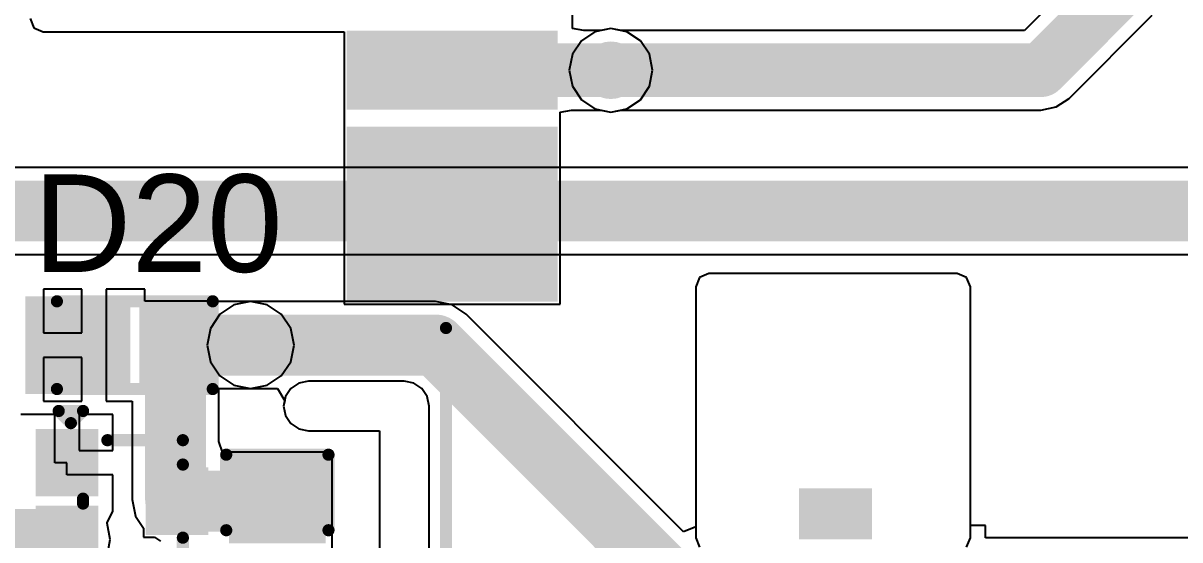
# Model space of a CAD drawing. Header units: millimetres. Extents: x -0.26 to 4.68, y -0.29 to 2.93.
# Drawn here: x 0.0386 to 0.5137, y 0.9441 to 1.1561 of the extents above; entities that cross this region are included whole.
import ezdxf

# ---------------------------------------------------------------- set-up
doc = ezdxf.new("R2010")
doc.units = ezdxf.units.MM
doc.header["$MEASUREMENT"] = 0
for name, color, linetype in [('BottomLayer', 5, 'Continuous'), ('BottomSolder', 6, 'Continuous'), ('TopLayer', 1, 'Continuous'), ('TopOverlay', 2, 'Continuous'), ('TopPaste', 8, 'Continuous'), ('TopSolder', 216, 'Continuous'), ('ViaHoleLayer', 16, 'Continuous')]:
    doc.layers.add(name, color=color, linetype=linetype)
doc.styles.add('Arial', font='arial.ttf', dxfattribs={"height": 0.2})

# ---------------------------------------------------------------- blocks, each defined once
blk = doc.blocks.new('SIM7000A_6')
at = {"layer": 'TopLayer'}
for points in [[(-0.30276, 0.51181), (-0.30276, 0.43307), (-0.32717, 0.43307), (-0.32717, 0.51181)], [(-0.26339, 0.51181), (-0.26339, 0.43307), (-0.2878, 0.43307), (-0.2878, 0.51181)], [(-0.22402, 0.51181), (-0.22402, 0.43307), (-0.24843, 0.43307), (-0.24843, 0.51181)]]:
    blk.add_hatch(color=1, dxfattribs=at).paths.add_polyline_path(points)
at = {"layer": 'TopOverlay'}
blk.add_hatch(color=2, dxfattribs=at).paths.add_polyline_path([(-0.42873, 0.3), (-0.40773, 0.3), (-0.40773, 0.33), (-0.42873, 0.33)])
at = {"layer": 'TopPaste'}
for points in [[(-0.30276, 0.51181), (-0.30276, 0.43307), (-0.32717, 0.43307), (-0.32717, 0.51181)], [(-0.26339, 0.51181), (-0.26339, 0.43307), (-0.2878, 0.43307), (-0.2878, 0.51181)], [(-0.22402, 0.51181), (-0.22402, 0.43307), (-0.24843, 0.43307), (-0.24843, 0.51181)]]:
    blk.add_hatch(color=8, dxfattribs=at).paths.add_polyline_path(points)
at = {"layer": 'TopSolder'}
for points in [[(-0.29876, 0.51581), (-0.29876, 0.42907), (-0.33117, 0.42907), (-0.33117, 0.51581)], [(-0.25939, 0.51581), (-0.25939, 0.42907), (-0.2918, 0.42907), (-0.2918, 0.51581)], [(-0.22002, 0.51581), (-0.22002, 0.42907), (-0.25243, 0.42907), (-0.25243, 0.51581)]]:
    blk.add_hatch(color=216, dxfattribs=at).paths.add_polyline_path(points)
at = {"layer": 'TopOverlay', "const_width": 0.005}
blk.add_lwpolyline([(-0.475, 0.475), (-0.342, 0.475)], dxfattribs=at)
at = {"layer": 'TopOverlay', "const_width": 0.0025}
blk.add_lwpolyline([(-0.34325, 0.475, 1), (-0.34075, 0.475, 1)], format="xyb", close=True, dxfattribs=at)
blk = doc.blocks.new('SOT_723_84')
at = {"layer": 'TopLayer'}
for points in [[(-0.00984, 0.0315), (0.00984, 0.0315), (0.00984, 0.01378), (-0.00984, 0.01378)], [(-0.02559, -0.01378), (-0.00591, -0.01378), (-0.00591, -0.0315), (-0.02559, -0.0315)], [(0.00591, -0.01378), (0.02559, -0.01378), (0.02559, -0.0315), (0.00591, -0.0315)]]:
    blk.add_hatch(color=1, dxfattribs=at).paths.add_polyline_path(points)
at = {"layer": 'TopPaste'}
for points in [[(-0.00984, 0.0315), (0.00984, 0.0315), (0.00984, 0.01378), (-0.00984, 0.01378)], [(-0.02559, -0.01378), (-0.00591, -0.01378), (-0.00591, -0.0315), (-0.02559, -0.0315)], [(0.00591, -0.01378), (0.02559, -0.01378), (0.02559, -0.0315), (0.00591, -0.0315)]]:
    blk.add_hatch(color=8, dxfattribs=at).paths.add_polyline_path(points)
at = {"layer": 'TopSolder'}
for points in [[(-0.01384, 0.0355), (0.01384, 0.0355), (0.01384, 0.00978), (-0.01384, 0.00978)], [(-0.02959, -0.00978), (-0.00191, -0.00978), (-0.00191, -0.0355), (-0.02959, -0.0355)], [(0.00191, -0.00978), (0.02959, -0.00978), (0.02959, -0.0355), (0.00191, -0.0355)]]:
    blk.add_hatch(color=216, dxfattribs=at).paths.add_polyline_path(points)
at = {"layer": 'TopOverlay', "const_width": 0.005}
for points in [[(-0.015, 0.025), (-0.025, 0.025)], [(-0.025, -0.006), (-0.025, 0.025)], [(-0.015, 0.025), (-0.025, 0.025)], [(-0.025, -0.006), (-0.025, 0.025)], [(0.025, 0.025), (0.015, 0.025)], [(0.025, -0.006), (0.025, 0.025)], [(-0.032, -0.021), (-0.037, -0.016)], [(-0.037, -0.026), (-0.037, -0.016)], [(0.001, -0.016), (-0.001, -0.016)], [(-0.037, -0.026), (-0.032, -0.021)]]:
    blk.add_lwpolyline(points, dxfattribs=at)
at = {"layer": 'TopOverlay', "const_width": 0.0025}
for points in [[(-0.02625, 0.025, 1), (-0.02375, 0.025, 1)], [(-0.02625, 0.025, 1), (-0.02375, 0.025, 1)], [(-0.02625, 0.025, 1), (-0.02375, 0.025, 1)], [(-0.02625, 0.025, 1), (-0.02375, 0.025, 1)], [(-0.01625, 0.025, 1), (-0.01375, 0.025, 1)], [(-0.01625, 0.025, 1), (-0.01375, 0.025, 1)], [(0.01375, 0.025, 1), (0.01625, 0.025, 1)], [(0.02375, 0.025, 1), (0.02625, 0.025, 1)], [(0.02375, 0.025, 1), (0.02625, 0.025, 1)], [(-0.02625, -0.006, 1), (-0.02375, -0.006, 1)], [(-0.02625, -0.006, 1), (-0.02375, -0.006, 1)], [(0.02375, -0.006, 1), (0.02625, -0.006, 1)], [(-0.03825, -0.016, 1), (-0.03575, -0.016, 1)], [(-0.03825, -0.016, 1), (-0.03575, -0.016, 1)], [(-0.00225, -0.016, 1), (0.00025, -0.016, 1)], [(-0.00025, -0.016, 1), (0.00225, -0.016, 1)], [(-0.03325, -0.021, 1), (-0.03075, -0.021, 1)], [(-0.03325, -0.021, 1), (-0.03075, -0.021, 1)], [(-0.03825, -0.026, 1), (-0.03575, -0.026, 1)], [(-0.03825, -0.026, 1), (-0.03575, -0.026, 1)]]:
    blk.add_lwpolyline(points, format="xyb", close=True, dxfattribs=at)
blk = doc.blocks.new('DFN1006_2L__131')
at = {"layer": 'TopLayer'}
for points in [[(-0.02756, 0.01299), (-0.00591, 0.01299), (-0.00591, -0.01299), (-0.02756, -0.01299)], [(0.00591, 0.01299), (0.02756, 0.01299), (0.02756, -0.01299), (0.00591, -0.01299)]]:
    blk.add_hatch(color=1, dxfattribs=at).paths.add_polyline_path(points)
at = {"layer": 'TopOverlay'}
blk.add_hatch(color=2, dxfattribs=at).paths.add_polyline_path([(-0.04499, -0.02), (-0.03199, -0.02), (-0.03199, 0.02), (-0.04499, 0.02)])
at = {"layer": 'TopPaste'}
for points in [[(-0.02756, 0.01299), (-0.00591, 0.01299), (-0.00591, -0.01299), (-0.02756, -0.01299)], [(0.00591, 0.01299), (0.02756, 0.01299), (0.02756, -0.01299), (0.00591, -0.01299)]]:
    blk.add_hatch(color=8, dxfattribs=at).paths.add_polyline_path(points)
at = {"layer": 'TopSolder'}
for points in [[(-0.03156, 0.01699), (-0.00191, 0.01699), (-0.00191, -0.01699), (-0.03156, -0.01699)], [(0.00191, 0.01699), (0.03156, 0.01699), (0.03156, -0.01699), (0.00191, -0.01699)]]:
    blk.add_hatch(color=216, dxfattribs=at).paths.add_polyline_path(points)
at = {"layer": 'TopOverlay', "const_width": 0.005}
for points in [[(-0.032, -0.018), (-0.032, 0.018)], [(-0.032, 0.018), (0.032, 0.018)], [(0.032, -0.018), (0.032, 0.018)], [(-0.032, -0.018), (0.032, -0.018)]]:
    blk.add_lwpolyline(points, dxfattribs=at)
at = {"layer": 'TopOverlay', "const_width": 0.0025}
for points in [[(-0.03325, 0.018, 1), (-0.03075, 0.018, 1)], [(-0.03325, 0.018, 1), (-0.03075, 0.018, 1)], [(0.03075, 0.018, 1), (0.03325, 0.018, 1)], [(0.03075, 0.018, 1), (0.03325, 0.018, 1)], [(-0.03325, -0.018, 1), (-0.03075, -0.018, 1)], [(-0.03325, -0.018, 1), (-0.03075, -0.018, 1)], [(0.03075, -0.018, 1), (0.03325, -0.018, 1)], [(0.03075, -0.018, 1), (0.03325, -0.018, 1)]]:
    blk.add_lwpolyline(points, format="xyb", close=True, dxfattribs=at)
blk = doc.blocks.new('C___0603_161')
at = {"layer": 'TopLayer'}
for points in [[(-0.015, 0.0175), (-0.015, -0.0175), (-0.045, -0.0175), (-0.045, 0.0175)], [(0.045, 0.0175), (0.045, -0.0175), (0.015, -0.0175), (0.015, 0.0175)]]:
    blk.add_hatch(color=1, dxfattribs=at).paths.add_polyline_path(points)
at = {"layer": 'TopPaste'}
for points in [[(-0.015, 0.0175), (-0.015, -0.0175), (-0.045, -0.0175), (-0.045, 0.0175)], [(0.045, 0.0175), (0.045, -0.0175), (0.015, -0.0175), (0.015, 0.0175)]]:
    blk.add_hatch(color=8, dxfattribs=at).paths.add_polyline_path(points)
at = {"layer": 'TopSolder'}
for points in [[(-0.01264, 0.01986), (-0.01264, -0.01986), (-0.04736, -0.01986), (-0.04736, 0.01986)], [(0.04736, 0.01986), (0.04736, -0.01986), (0.01264, -0.01986), (0.01264, 0.01986)]]:
    blk.add_hatch(color=216, dxfattribs=at).paths.add_polyline_path(points)
at = {"layer": 'TopOverlay', "const_width": 0.005}
for points in [[(-0.049, 0.021), (-0.049, -0.021)], [(-0.049, 0.021), (-0.018, 0.021)], [(0.018, 0.021), (0.049, 0.021)], [(0.049, 0.021), (0.049, -0.021)], [(-0.049, -0.021), (-0.018, -0.021)], [(0.018, -0.021), (0.049, -0.021)]]:
    blk.add_lwpolyline(points, dxfattribs=at)
at = {"layer": 'TopOverlay', "const_width": 0.0025}
for points in [[(-0.05025, 0.021, 1), (-0.04775, 0.021, 1)], [(-0.05025, 0.021, 1), (-0.04775, 0.021, 1)], [(-0.01925, 0.021, 1), (-0.01675, 0.021, 1)], [(0.01675, 0.021, 1), (0.01925, 0.021, 1)], [(0.04775, 0.021, 1), (0.05025, 0.021, 1)], [(0.04775, 0.021, 1), (0.05025, 0.021, 1)], [(-0.05025, -0.021, 1), (-0.04775, -0.021, 1)], [(-0.05025, -0.021, 1), (-0.04775, -0.021, 1)], [(-0.01925, -0.021, 1), (-0.01675, -0.021, 1)], [(0.01675, -0.021, 1), (0.01925, -0.021, 1)], [(0.04775, -0.021, 1), (0.05025, -0.021, 1)], [(0.04775, -0.021, 1), (0.05025, -0.021, 1)]]:
    blk.add_lwpolyline(points, format="xyb", close=True, dxfattribs=at)

msp = doc.modelspace()

# ---------------------------------------------------------------- hatches: boundary and pattern name
at = {"layer": 'BottomLayer'}
h = msp.add_hatch(color=5, dxfattribs=at)
edge = h.paths.add_edge_path()
edge.add_arc((0.28, 1.13677), 0.01181, 0, 360)
h = msp.add_hatch(color=5, dxfattribs=at)
edge = h.paths.add_edge_path()
edge.add_arc((0.132, 1.024), 0.01181, 0, 360)
at = {"layer": 'BottomSolder'}
h = msp.add_hatch(color=6, dxfattribs=at)
edge = h.paths.add_edge_path()
edge.add_arc((0.28, 1.13677), 0.00591, 0, 360)
h = msp.add_hatch(color=6, dxfattribs=at)
edge = h.paths.add_edge_path()
edge.add_arc((0.132, 1.024), 0.00591, 0, 360)
at = {"layer": 'TopLayer'}
h = msp.add_hatch(color=1, dxfattribs=at)
edge = h.paths.add_edge_path()
edge.add_arc((0.28, 1.13677), 0.01181, 0, 360)
h = msp.add_hatch(color=1, dxfattribs=at)
edge = h.paths.add_edge_path()
edge.add_arc((0.132, 1.024), 0.01181, 0, 360)
at = {"layer": 'TopSolder'}
h = msp.add_hatch(color=216, dxfattribs=at)
edge = h.paths.add_edge_path()
edge.add_arc((0.28, 1.13677), 0.00591, 0, 360)
h = msp.add_hatch(color=216, dxfattribs=at)
edge = h.paths.add_edge_path()
edge.add_arc((0.132, 1.024), 0.00591, 0, 360)
at = {"layer": 'ViaHoleLayer'}
h = msp.add_hatch(color=16, dxfattribs=at)
edge = h.paths.add_edge_path()
edge.add_arc((0.28, 1.13677), 0.00591, 0, 360)
h = msp.add_hatch(color=16, dxfattribs=at)
edge = h.paths.add_edge_path()
edge.add_arc((0.132, 1.024), 0.00591, 0, 360)

# ---------------------------------------------------------------- linework, layer by layer
at = {"layer": 'BottomLayer'}
for p, q in [((0.47451, 1.17771), (0.44988, 1.15308)), ((0.46818, 1.12523), (0.50236, 1.15941)), ((0.27344, 1.1526), (0.26788, 1.14889)), ((0.28, 1.15391), (0.27344, 1.1526)), ((0.28416, 1.15308), (0.28, 1.15391)), ((0.44988, 1.15308), (0.28416, 1.15308)), ((0.26788, 1.14889), (0.26417, 1.14333)), ((0.26417, 1.14333), (0.26286, 1.13677)), ((0.26286, 1.13677), (0.26417, 1.13021)), ((0.26417, 1.13021), (0.26788, 1.12465)), ((0.26788, 1.12465), (0.27344, 1.12093)), ((0.45664, 1.12045), (0.46288, 1.1217)), ((0.46288, 1.1217), (0.46818, 1.12523)), ((0.27344, 1.12093), (0.28, 1.11963)), ((0.28, 1.11963), (0.28416, 1.12045)), ((0.28416, 1.12045), (0.45664, 1.12045)), ((0.54292, 1.09684), (-0.006, 1.09684)), ((0.00139, 1.06116), (0.72361, 1.06116)), ((0.31644, 1.05177), (0.31485, 1.04794)), ((0.32026, 1.05335), (0.31644, 1.05177)), ((0.42226, 1.05335), (0.32026, 1.05335)), ((0.42609, 1.05177), (0.42226, 1.05335)), ((0.42768, 1.04794), (0.42609, 1.05177)), ((0.31485, 1.04794), (0.31485, 0.94945)), ((0.42768, 0.94494), (0.42768, 1.04794)), ((0.132, 1.04184), (0.12517, 1.04048)), ((0.208, 1.04184), (0.132, 1.04184)), ((0.21483, 1.04048), (0.208, 1.04184)), ((0.11938, 1.03662), (0.11552, 1.03083)), ((0.12517, 1.04048), (0.11938, 1.03662)), ((0.22062, 1.03662), (0.21483, 1.04048)), ((0.30985, 0.94738), (0.22062, 1.03662)), ((0.11552, 1.03083), (0.11416, 1.024)), ((0.11416, 1.024), (0.11552, 1.01717)), ((0.11552, 1.01717), (0.11938, 1.01138)), ((0.11938, 1.01138), (0.12517, 1.00752)), ((0.12517, 1.00752), (0.132, 1.00616)), ((0.132, 1.00616), (0.14299, 1.00616)), ((0.14299, 1.00616), (0.14601, 1.00116)), ((0.14601, 1.00116), (0.14557, 0.99897)), ((0.14557, 0.99897), (0.14635, 0.99507)), ((0.14635, 0.99507), (0.14856, 0.99176)), ((0.14856, 0.99176), (0.15187, 0.98955)), ((0.15187, 0.98955), (0.15577, 0.98878)), ((0.15577, 0.98878), (0.18494, 0.98878)), ((0.18494, 0.98878), (0.18494, 0.88086)), ((0.31485, 0.94945), (0.30985, 0.94738)), ((0.42609, 0.94112), (0.42768, 0.94494))]:
    msp.add_line(p, q, dxfattribs=at)
for points, const_width in [([(0.45664, 1.13677), (0.49082, 1.17095)], 0.022), ([(0.28, 1.13677), (0.45664, 1.13677)], 0.022), ([(-0.006, 1.079), (0.731, 1.079)], 0.025), ([(0.132, 1.024), (0.208, 1.024)], 0.025), ([(0.208, 1.024), (0.372, 0.86)], 0.025)]:
    msp.add_lwpolyline(points, dxfattribs=dict(at, const_width=const_width))
for points, const_width in [([(0.2745, 1.13677, 1), (0.2855, 1.13677, 1)], 0.011), ([(0.45114, 1.13677, 1), (0.46214, 1.13677, 1)], 0.011), ([(0.45114, 1.13677, 1), (0.46214, 1.13677, 1)], 0.011), ([(0.12575, 1.024, 1), (0.13825, 1.024, 1)], 0.0125), ([(0.20175, 1.024, 1), (0.21425, 1.024, 1)], 0.0125), ([(0.20175, 1.024, 1), (0.21425, 1.024, 1)], 0.0125)]:
    msp.add_lwpolyline(points, format="xyb", close=True, dxfattribs=dict(at, const_width=const_width))
at = {"layer": 'TopLayer'}
for p, q in [((0.26419, 1.15393), (0.26419, 1.17114)), ((0.04141, 1.15795), (0.043, 1.15412)), ((0.043, 1.15412), (0.04682, 1.15254)), ((0.04682, 1.15254), (0.17045, 1.15254)), ((0.17045, 1.15254), (0.17045, 1.1196)), ((0.26884, 1.15308), (0.26419, 1.15393)), ((0.27585, 1.15308), (0.26884, 1.15308)), ((0.28, 1.15391), (0.27585, 1.15308)), ((0.28656, 1.1526), (0.28, 1.15391)), ((0.29212, 1.14889), (0.28656, 1.1526)), ((0.29584, 1.14333), (0.29212, 1.14889)), ((0.29714, 1.13677), (0.29584, 1.14333)), ((0.29584, 1.13021), (0.29714, 1.13677)), ((0.29212, 1.12465), (0.29584, 1.13021)), ((0.28656, 1.12093), (0.29212, 1.12465)), ((0.17045, 1.1196), (0.17045, 1.11956)), ((0.17045, 1.11956), (0.17045, 1.1146)), ((0.25919, 1.11956), (0.26384, 1.12045)), ((0.25919, 1.1146), (0.25919, 1.11956)), ((0.26384, 1.12045), (0.27585, 1.12045)), ((0.27585, 1.12045), (0.28, 1.11963)), ((0.28, 1.11963), (0.28656, 1.12093)), ((0.17045, 1.1146), (0.17045, 1.11456)), ((0.17045, 1.11456), (0.17045, 1.08023)), ((0.25919, 1.11456), (0.25919, 1.1146)), ((0.25919, 1.08023), (0.25919, 1.11456)), ((0.17045, 1.08023), (0.17045, 1.08019)), ((0.17045, 1.08019), (0.17045, 1.07523)), ((0.25919, 1.08019), (0.25919, 1.08023)), ((0.25919, 1.07523), (0.25919, 1.08019)), ((0.17045, 1.07523), (0.17045, 1.07519)), ((0.17045, 1.07519), (0.17045, 1.04082)), ((0.25919, 1.07519), (0.25919, 1.07523)), ((0.25919, 1.04082), (0.25919, 1.07519)), ((0.31644, 1.05177), (0.31485, 1.04794)), ((0.32026, 1.05335), (0.31644, 1.05177)), ((0.42226, 1.05335), (0.32026, 1.05335)), ((0.42609, 1.05177), (0.42226, 1.05335)), ((0.42768, 1.04794), (0.42609, 1.05177)), ((0.06271, 1.04694), (0.04689, 1.04694)), ((0.04689, 1.04694), (0.04689, 1.02895)), ((0.06271, 1.02895), (0.06271, 1.04694)), ((0.08854, 1.04694), (0.07271, 1.04694)), ((0.07271, 1.04694), (0.07271, 1.02395)), ((0.08854, 1.04194), (0.08854, 1.04694)), ((0.31485, 1.04794), (0.31485, 0.94494)), ((0.42768, 0.94992), (0.42768, 1.04794)), ((0.117, 1.04194), (0.08854, 1.04194)), ((0.117, 1.04184), (0.117, 1.04194)), ((0.132, 1.04184), (0.117, 1.04184)), ((0.13883, 1.04048), (0.132, 1.04184)), ((0.17045, 1.04082), (0.25919, 1.04082)), ((0.14462, 1.03662), (0.13883, 1.04048)), ((0.14848, 1.03083), (0.14462, 1.03662)), ((0.04689, 1.02895), (0.06271, 1.02895)), ((0.14984, 1.024), (0.14848, 1.03083)), ((0.07271, 1.02395), (0.07271, 1.00096)), ((0.14848, 1.01717), (0.14984, 1.024)), ((0.06271, 1.01895), (0.04689, 1.01895)), ((0.04689, 1.01895), (0.04689, 1.00096)), ((0.06271, 1.00096), (0.06271, 1.01895)), ((0.14462, 1.01138), (0.14848, 1.01717)), ((0.132, 1.00616), (0.13883, 1.00752)), ((0.13883, 1.00752), (0.14462, 1.01138)), ((0.15187, 1.00839), (0.14856, 1.00618)), ((0.15577, 1.00917), (0.15187, 1.00839)), ((0.19514, 1.00917), (0.15577, 1.00917)), ((0.19904, 1.00839), (0.19514, 1.00917)), ((0.20235, 1.00618), (0.19904, 1.00839)), ((0.11902, 0.98439), (0.11902, 1.00616)), ((0.11902, 1.00616), (0.132, 1.00616)), ((0.14635, 1.00287), (0.14557, 0.99897)), ((0.14856, 1.00618), (0.14635, 1.00287)), ((0.20456, 1.00287), (0.20235, 1.00618)), ((0.20533, 0.99897), (0.20456, 1.00287)), ((0.04689, 1.00096), (0.06271, 1.00096)), ((0.07271, 1.00096), (0.08333, 1.00096)), ((0.08333, 1.00096), (0.08333, 0.96059)), ((0.14557, 0.99897), (0.14635, 0.99507)), ((0.20533, 0.89106), (0.20533, 0.99897)), ((0.05154, 0.99554), (0.03768, 0.99554)), ((0.05154, 0.9757), (0.05154, 0.99554)), ((0.0754, 0.99554), (0.06154, 0.99554)), ((0.06154, 0.99554), (0.06154, 0.9807)), ((0.0754, 0.9807), (0.0754, 0.99554)), ((0.14635, 0.99507), (0.14856, 0.99176)), ((0.14856, 0.99176), (0.15187, 0.98955)), ((0.15187, 0.98955), (0.15577, 0.98878)), ((0.15577, 0.98878), (0.18494, 0.98878)), ((0.18494, 0.98878), (0.18494, 0.88086)), ((0.1205, 0.98), (0.11902, 0.98439)), ((0.06154, 0.9807), (0.0754, 0.9807)), ((0.1655, 0.98), (0.1205, 0.98)), ((0.1655, 0.94), (0.1655, 0.98)), ((0.05654, 0.9757), (0.05154, 0.9757)), ((0.05654, 0.9707), (0.05654, 0.9757)), ((0.0754, 0.9707), (0.05654, 0.9707)), ((0.0754, 0.95585), (0.0754, 0.9707)), ((0.08333, 0.96059), (0.08469, 0.95376)), ((0.07303, 0.95105), (0.0754, 0.95585)), ((0.0754, 0.95585), (0.0754, 0.95585)), ((0.07306, 0.95085), (0.07303, 0.95105)), ((0.07438, 0.9442), (0.07306, 0.95085)), ((0.08469, 0.95376), (0.08796, 0.94887)), ((0.08796, 0.94887), (0.08796, 0.94511)), ((0.43388, 0.94992), (0.42768, 0.94992)), ((0.43388, 0.94492), (0.43388, 0.94992)), ((0.07302, 0.93737), (0.07438, 0.9442)), ((0.08796, 0.94511), (0.09253, 0.94511)), ((0.09253, 0.94511), (0.09499, 0.94346)), ((0.31485, 0.94494), (0.31644, 0.94112)), ((0.46821, 0.94492), (0.43388, 0.94492)), ((0.46825, 0.94492), (0.46821, 0.94492)), ((0.47321, 0.94492), (0.46825, 0.94492)), ((0.47325, 0.94492), (0.47321, 0.94492)), ((0.50758, 0.94492), (0.47325, 0.94492)), ((0.50762, 0.94492), (0.50758, 0.94492)), ((0.51258, 0.94492), (0.50762, 0.94492)), ((0.51262, 0.94492), (0.51258, 0.94492)), ((0.54695, 0.94492), (0.51262, 0.94492))]:
    msp.add_line(p, q, dxfattribs=at)
for points, const_width in [([(0.21482, 1.13677), (0.28, 1.13677)], 0.022), ([(0.10118, 1.02395), (0.10123, 1.024)], 0.025), ([(0.10118, 0.96059), (0.10118, 1.02395)], 0.025), ([(0.10123, 1.024), (0.132, 1.024)], 0.025), ([(0.10118, 0.96059), (0.10182, 0.95995)], 0.025), ([(0.10182, 0.95995), (0.14295, 0.95995)], 0.025), ([(0.14295, 0.95995), (0.143, 0.96)], 0.025), ([(-0.03957, 0.9442), (0.05654, 0.9442)], 0.025)]:
    msp.add_lwpolyline(points, dxfattribs=dict(at, const_width=const_width))
for points, const_width in [([(0.20932, 1.13677, 1), (0.22032, 1.13677, 1)], 0.011), ([(0.2745, 1.13677, 1), (0.2855, 1.13677, 1)], 0.011), ([(0.09493, 1.02395, 1), (0.10743, 1.02395, 1)], 0.0125), ([(0.09493, 1.02395, 1), (0.10743, 1.02395, 1)], 0.0125), ([(0.09498, 1.024, 1), (0.10748, 1.024, 1)], 0.0125), ([(0.09498, 1.024, 1), (0.10748, 1.024, 1)], 0.0125), ([(0.12575, 1.024, 1), (0.13825, 1.024, 1)], 0.0125), ([(0.09493, 0.96059, 1), (0.10743, 0.96059, 1)], 0.0125), ([(0.09493, 0.96059, 1), (0.10743, 0.96059, 1)], 0.0125), ([(0.09557, 0.95995, 1), (0.10807, 0.95995, 1)], 0.0125), ([(0.09557, 0.95995, 1), (0.10807, 0.95995, 1)], 0.0125), ([(0.1367, 0.95995, 1), (0.1492, 0.95995, 1)], 0.0125), ([(0.1367, 0.95995, 1), (0.1492, 0.95995, 1)], 0.0125), ([(0.13675, 0.96, 1), (0.14925, 0.96, 1)], 0.0125), ([(0.05029, 0.9442, 1), (0.06279, 0.9442, 1)], 0.0125)]:
    msp.add_lwpolyline(points, format="xyb", close=True, dxfattribs=dict(at, const_width=const_width))

# ---------------------------------------------------------------- block references
for name, p, rotation in [('SIM7000A_6', (0.68726, 1.37299), 90), ('SOT_723_84', (0.07918, 0.95995), 270), ('C___0603_161', (0.143, 0.93), 90)]:
    msp.add_blockref(name, p, dxfattribs=dict(rotation=rotation))
msp.add_blockref('DFN1006_2L__131', (0.08445, 1.02395))

# ---------------------------------------------------------------- texts
at = {"layer": 'TopOverlay', "style": 'Arial'}
msp.add_text('D20', height=0.04, dxfattribs=at).set_placement((0.04268, 1.05401))

doc.saveas('drawing.dxf')
